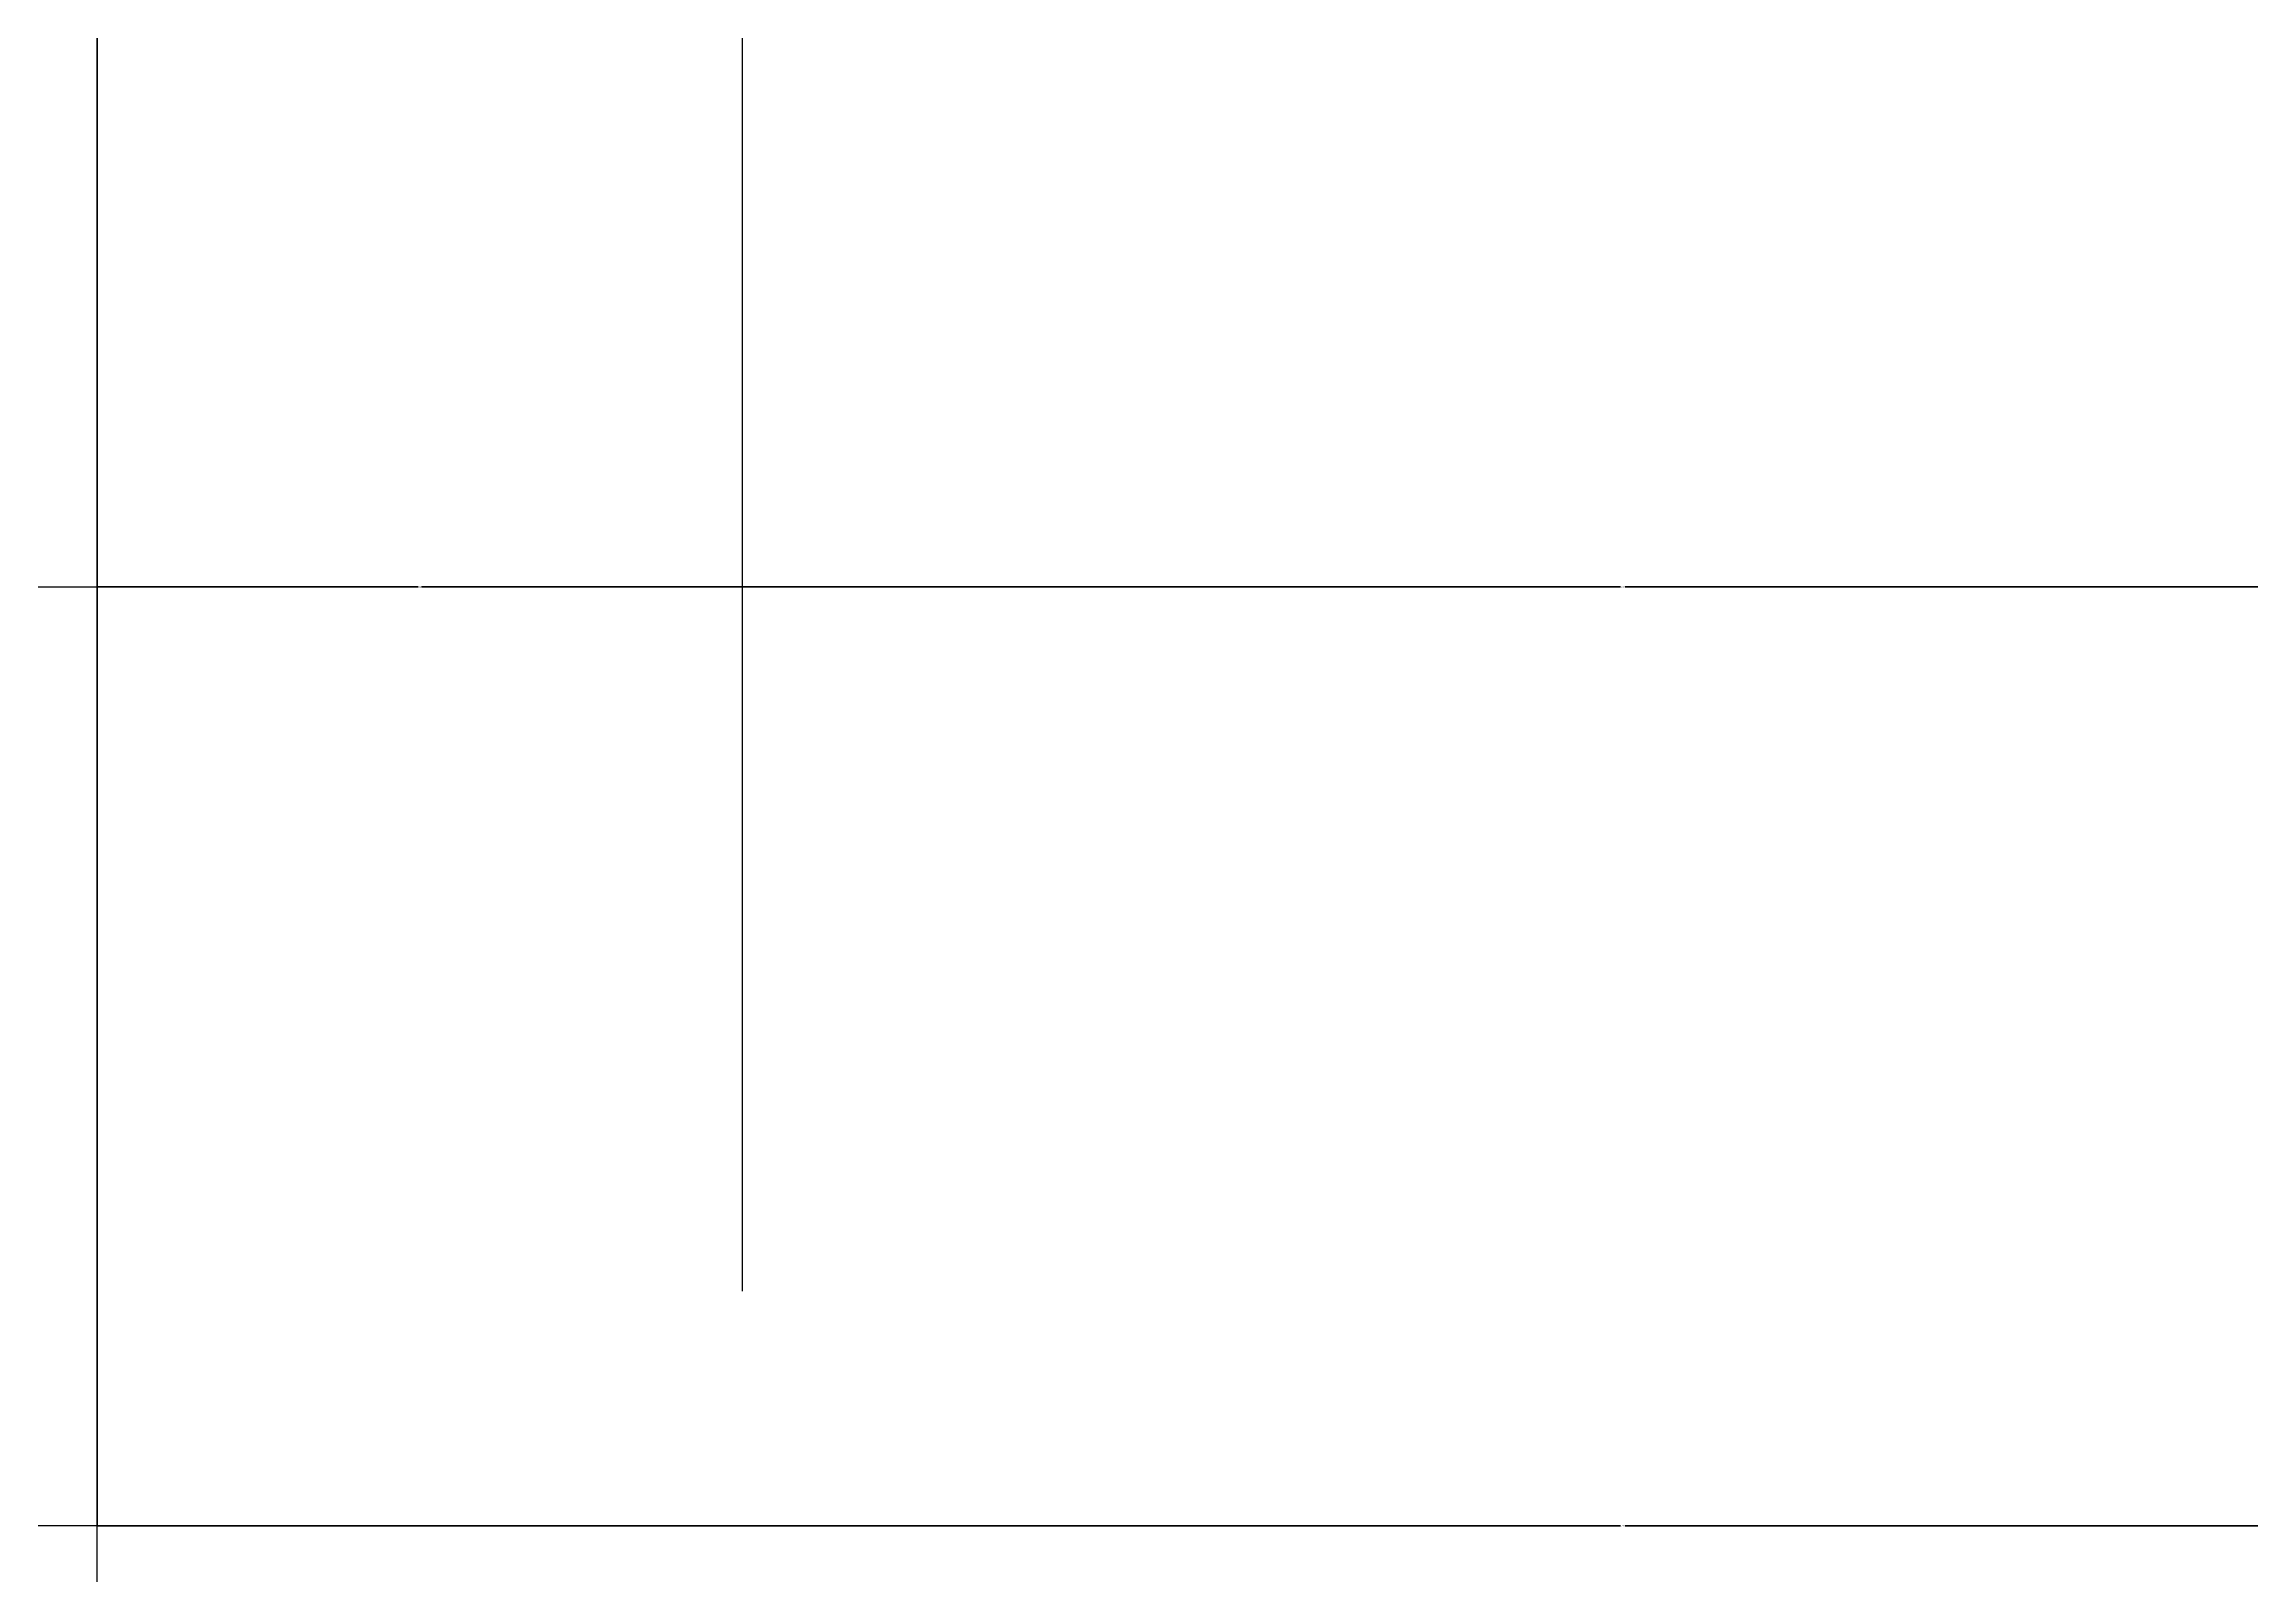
# Model space of a CAD drawing. Header units: metres. Extents: x 338339 to 1133840, y -479113 to 96125.
# Drawn here: x 404016 to 405897, y -177034 to -175729 of the extents above; entities that cross this region are included whole.
import ezdxf

# ---------------------------------------------------------------- set-up
doc = ezdxf.new("R2010")
doc.units = ezdxf.units.M
doc.layers.add('AXIS', color=3, linetype='Continuous')
doc.layers.add('PUB_DIM', color=3, linetype='Continuous')
doc.dimstyles.get("Standard").update_dxf_attribs({"dimtxt": 2.5, "dimasz": 2.5, "dimexe": 1.25, "dimexo": 0.625, "dimtad": 1, "dimcen": 2.5, "dimazin": 3, "dimtfac": 1, "dimtmove": 0, "dimatfit": 3})

# ---------------------------------------------------------------- blocks, each defined once
blk = doc.blocks.new('*D1')
for p, q in [((404061.24, -174491.32), (404061.24, -176991.32)), ((406661.24, -174491.32), (406661.24, -176991.32)), ((405359.24, -176991.32), (404060.99, -176991.32)), ((406661.49, -176991.32), (405363.24, -176991.32))]:
    blk.add_line(p, q)
at = {"layer": 'Defpoints'}
for p in [(404061.24, -174491.32), (406661.24, -174491.32), (406661.24, -176991.32)]:
    blk.add_point(p, dxfattribs=at)
at = {"layer": 'AXIS', "insert": (405361.24, -176991.32), "char_height": 1, "attachment_point": 5}
blk.add_mtext('2600', dxfattribs=at)
blk = doc.blocks.new('*D2')
for p, q in [((400761.24, -174491.32), (400761.24, -176991.32)), ((404061.24, -174491.32), (404061.24, -176991.32)), ((402409.24, -176991.32), (400760.99, -176991.32)), ((404061.49, -176991.32), (402413.24, -176991.32))]:
    blk.add_line(p, q)
at = {"layer": 'Defpoints'}
for p in [(400761.24, -174491.32), (404061.24, -174491.32), (404061.24, -176991.32)]:
    blk.add_point(p, dxfattribs=at)
at = {"layer": 'AXIS', "insert": (402411.24, -176991.32), "char_height": 1, "attachment_point": 5}
blk.add_mtext('3300', dxfattribs=at)
blk = doc.blocks.new('*D24')
for p, q in [((403311.24, -176491.32), (403311.24, -176191.32)), ((403311.49, -176191.32), (403684.74, -176191.32)), ((403687.74, -176191.32), (404060.99, -176191.32)), ((404061.24, -176491.32), (404061.24, -176191.32))]:
    blk.add_line(p, q)
at = {"layer": 'Defpoints'}
for p in [(403311.24, -176191.32), (403311.24, -176491.32), (404061.24, -176491.32)]:
    blk.add_point(p, dxfattribs=at)
at = {"layer": 'PUB_DIM', "insert": (403686.24, -176191.32), "char_height": 1, "attachment_point": 5}
blk.add_mtext('750', dxfattribs=at)
blk = doc.blocks.new('*D25')
for p, q in [((404061.24, -176491.32), (404061.24, -176191.32)), ((404061.49, -176191.32), (404334.74, -176191.32)), ((404337.74, -176191.32), (404610.99, -176191.32)), ((404611.24, -176491.32), (404611.24, -176191.32))]:
    blk.add_line(p, q)
at = {"layer": 'Defpoints'}
for p in [(404061.24, -176191.32), (404061.24, -176491.32), (404611.24, -176491.32)]:
    blk.add_point(p, dxfattribs=at)
at = {"layer": 'PUB_DIM', "insert": (404336.24, -176191.32), "char_height": 1, "attachment_point": 5}
blk.add_mtext('550', dxfattribs=at)
blk = doc.blocks.new('*D26')
for p, q in [((404611.24, -176491.32), (404611.24, -176191.32)), ((404611.49, -176191.32), (405359.24, -176191.32)), ((405363.24, -176191.32), (406110.99, -176191.32)), ((406111.24, -176491.32), (406111.24, -176191.32))]:
    blk.add_line(p, q)
at = {"layer": 'Defpoints'}
for p in [(404611.24, -176191.32), (404611.24, -176491.32), (406111.24, -176491.32)]:
    blk.add_point(p, dxfattribs=at)
at = {"layer": 'PUB_DIM', "insert": (405361.24, -176191.32), "char_height": 1, "attachment_point": 5}
blk.add_mtext('1500', dxfattribs=at)
blk = doc.blocks.new('*D50')
for p, q in [((405359.24, -176191.32), (404610.99, -176191.32)), ((404611.24, -176491.32), (404611.24, -176191.32)), ((406111.49, -176191.32), (405363.24, -176191.32)), ((406111.24, -176491.32), (406111.24, -176191.32))]:
    blk.add_line(p, q)
at = {"layer": 'Defpoints'}
for p in [(406111.24, -176191.32), (404611.24, -176491.32), (406111.24, -176491.32)]:
    blk.add_point(p, dxfattribs=at)
at = {"layer": 'PUB_DIM', "insert": (405361.24, -176191.32), "char_height": 1, "attachment_point": 5}
blk.add_mtext('1500', dxfattribs=at)
blk = doc.blocks.new('*D52')
for p, q in [((404061.24, -174491.32), (404061.24, -176991.32)), ((406661.24, -174491.32), (406661.24, -176991.32)), ((404061.49, -176991.32), (405359.24, -176991.32)), ((405363.24, -176991.32), (406660.99, -176991.32))]:
    blk.add_line(p, q)
at = {"layer": 'Defpoints'}
for p in [(404061.24, -174491.32), (406661.24, -174491.32), (404061.24, -176991.32)]:
    blk.add_point(p, dxfattribs=at)
at = {"layer": 'AXIS', "insert": (405361.24, -176991.32), "char_height": 1, "attachment_point": 5}
blk.add_mtext('2600', dxfattribs=at)
blk = doc.blocks.new('*D54')
for p, q in [((404334.74, -176191.32), (404060.99, -176191.32)), ((404061.24, -176491.32), (404061.24, -176191.32)), ((404611.49, -176191.32), (404337.74, -176191.32)), ((404611.24, -176491.32), (404611.24, -176191.32))]:
    blk.add_line(p, q)
at = {"layer": 'Defpoints'}
for p in [(404611.24, -176191.32), (404061.24, -176491.32), (404611.24, -176491.32)]:
    blk.add_point(p, dxfattribs=at)
at = {"layer": 'PUB_DIM', "insert": (404336.24, -176191.32), "char_height": 1, "attachment_point": 5}
blk.add_mtext('550', dxfattribs=at)

msp = doc.modelspace()

# ---------------------------------------------------------------- linework, layer by layer
at = {"layer": 'AXIS'}
for p, q in [((404061.24, -178491.32), (404061.24, -174491.32)), ((404061.24, -178491.32), (404061.24, -174491.32)), ((404611.24, -176791.32), (404611.24, -174491.32)), ((404611.24, -176791.32), (404611.24, -174491.32))]:
    msp.add_line(p, q, dxfattribs=at)

# ---------------------------------------------------------------- dimensions: what is measured, and where the dimension line sits
for base, p1, p2, picture, middle in [((404061.24, -176991.32), (404061.24, -174491.32), (400761.24, -174491.32), '*D2', (402411.24, -176991.32)), ((406661.24, -176991.32), (406661.24, -174491.32), (404061.24, -174491.32), '*D1', (405361.24, -176991.32)), ((404061.24, -176991.32), (404061.24, -174491.32), (406661.24, -174491.32), '*D52', (405361.24, -176991.32))]:
    dim = msp.add_linear_dim(base=base, p1=p1, p2=p2, dimstyle='Standard', dxfattribs=at)
    dim.commit()
    dim.dimension.update_dxf_attribs({"geometry": picture, "text_midpoint": middle})
at = {"layer": 'PUB_DIM'}
for base, p1, p2, picture, middle in [((403311.24, -176191.32), (403311.24, -176491.32), (404061.24, -176491.32), '*D24', (403686.24, -176191.32)), ((404611.24, -176191.32), (404611.24, -176491.32), (404061.24, -176491.32), '*D54', (404336.24, -176191.32)), ((404061.24, -176191.32), (404061.24, -176491.32), (404611.24, -176491.32), '*D25', (404336.24, -176191.32)), ((406111.24, -176191.32), (406111.24, -176491.32), (404611.24, -176491.32), '*D50', (405361.24, -176191.32)), ((404611.24, -176191.32), (404611.24, -176491.32), (406111.24, -176491.32), '*D26', (405361.24, -176191.32))]:
    dim = msp.add_linear_dim(base=base, p1=p1, p2=p2, dimstyle='Standard', dxfattribs=at)
    dim.commit()
    dim.dimension.update_dxf_attribs({"geometry": picture, "text_midpoint": middle})

doc.saveas('drawing.dxf')
